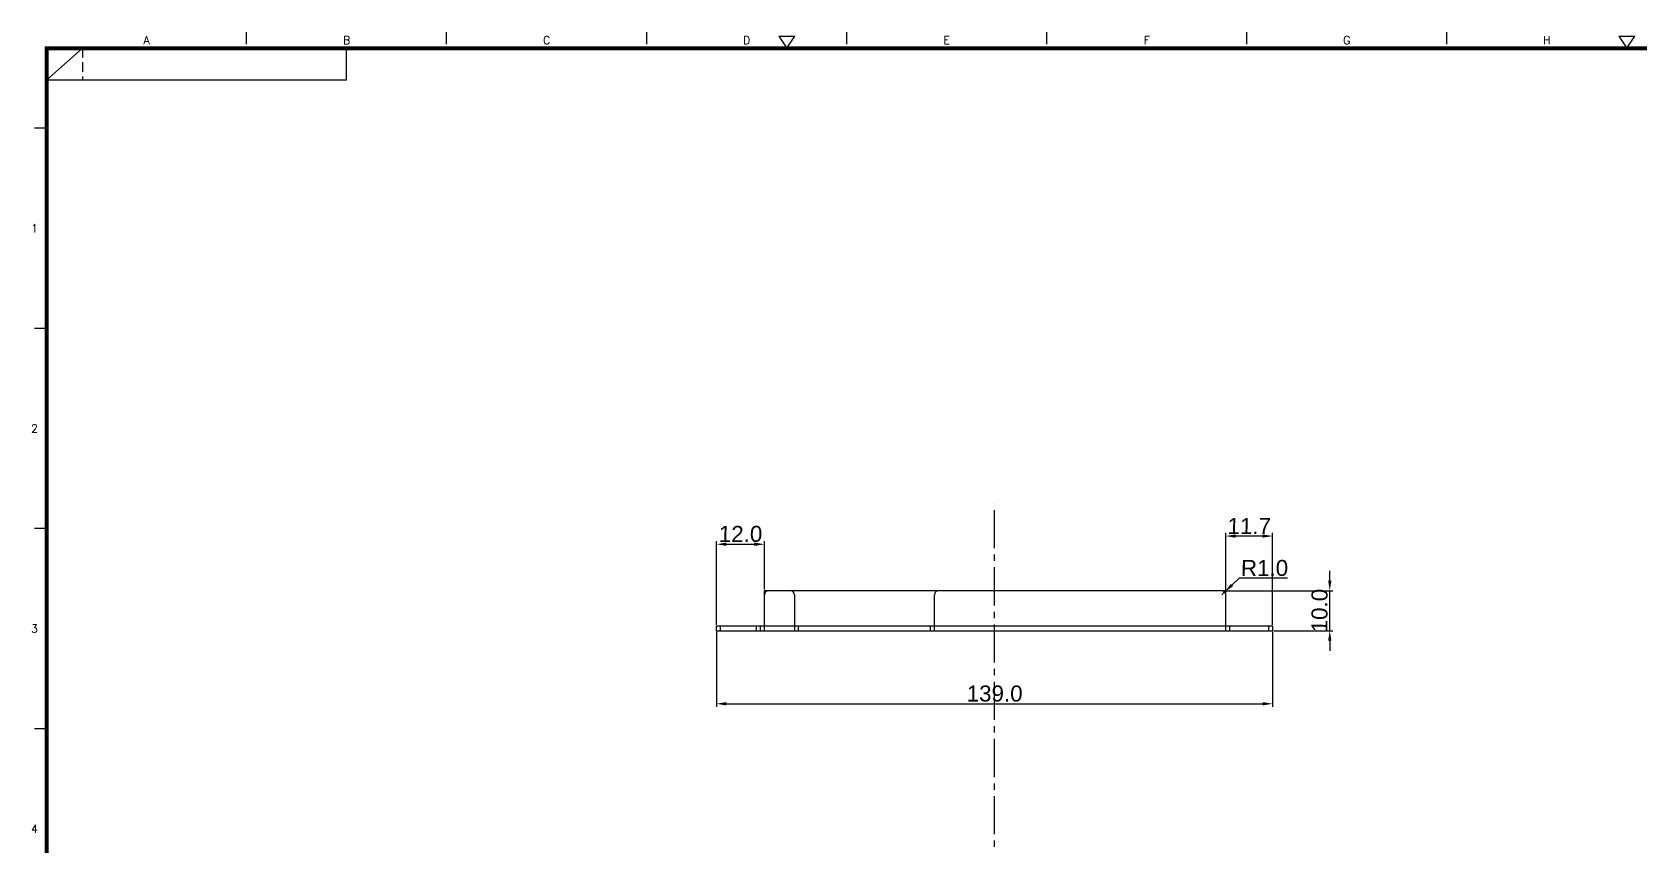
# Model space of a CAD drawing. Extents: x -425 to 6552, y -3049 to 3105.
# Drawn here: x 3166.6 to 3568.7, y -2204.8 to -2001.3 of the extents above; entities that cross this region are included whole.
import ezdxf
from ezdxf.enums import TextEntityAlignment as Align

# ---------------------------------------------------------------- set-up
doc = ezdxf.new("R2010")
doc.units = 0
doc.header["$PDMODE"] = 3
doc.header["$PDSIZE"] = 1.5
for name, pattern in [('CENTER', [17.8, 10.75, -2.35, 2.35, -2.35]), ('CENTER2', [28.575, 19.05, -3.175, 3.175, -3.175]), ('HIDDEN', [3.525, 2.35, -1.175])]:
    doc.linetypes.add(name, pattern=pattern)
doc.layers.get('0').update_dxf_attribs({"linetype": 'CONTINUOUS'})
doc.layers.get('DEFPOINTS').update_dxf_attribs({"linetype": 'CONTINUOUS'})
doc.layers.add('3', color=112, linetype='CENTER')
doc.layers.add('DIM', color=1, linetype='CONTINUOUS')
doc.styles.add('OMI-1', font='arial.ttf', dxfattribs={"oblique": 1})
doc.styles.add('SIM', font='simplex')
doc.dimstyles.new('1', dxfattribs={"dimtxt": 4, "dimasz": 2.5, "dimexe": 0.8, "dimexo": 0.3, "dimgap": 0.5, "dimtad": 1, "dimtoh": 1, "dimdec": 1, "dimzin": 0, "dimtxsty": 'OMI-1', "dimcen": 0, "dimclrd": 256, "dimclre": 256, "dimclrt": 256, "dimazin": 3, "dimtfac": 0.8, "dimtdec": 1, "dimtix": 1, "dimtmove": 0, "dimatfit": 3, "dimtolj": 1, "dimtzin": 0})

# ---------------------------------------------------------------- blocks, each defined once
blk = doc.blocks.new('*D8605')
at = {"layer": 'DEFPOINTS', "color": 0}
for p in [(3337.68, -2150.79), (3476.68, -2150.79), (3476.68, -2169.03)]:
    blk.add_point(p, dxfattribs=at)
at = {"layer": 'DIM'}
for p, q in [((3337.68, -2151.09), (3337.68, -2169.83)), ((3476.68, -2151.09), (3476.68, -2169.83)), ((3340.18, -2169.03), (3474.18, -2169.03))]:
    blk.add_line(p, q, dxfattribs=at)
for points in [[(3340.18, -2168.61), (3340.18, -2169.45), (3337.68, -2169.03)], [(3474.18, -2169.45), (3474.18, -2168.61), (3476.68, -2169.03)]]:
    blk.add_solid(points, dxfattribs=at)
at = {"layer": 'DIM', "insert": (3407.18, -2166.49), "char_height": 4, "attachment_point": 5, "style": 'OMI-1'}
blk.add_mtext('\\A1;139.0', dxfattribs=at)
blk = doc.blocks.new('*D8606')
at = {"layer": 'DEFPOINTS', "color": 0}
for p in [(3349.68, -2129.18), (3349.68, -2140.79), (3337.68, -2149.59)]:
    blk.add_point(p, dxfattribs=at)
at = {"layer": 'DIM'}
for p, q in [((3337.68, -2149.29), (3337.68, -2128.38)), ((3340.18, -2129.18), (3347.18, -2129.18)), ((3349.68, -2140.49), (3349.68, -2128.38))]:
    blk.add_line(p, q, dxfattribs=at)
for points in [[(3340.18, -2128.76), (3340.18, -2129.59), (3337.68, -2129.18)], [(3347.18, -2129.59), (3347.18, -2128.76), (3349.68, -2129.18)]]:
    blk.add_solid(points, dxfattribs=at)
at = {"layer": 'DIM', "insert": (3343.68, -2126.63), "char_height": 4, "attachment_point": 5, "style": 'OMI-1'}
blk.add_mtext('\\A1;12.0', dxfattribs=at)
blk = doc.blocks.new('*D8607')
at = {"layer": 'DEFPOINTS', "color": 0}
for p in [(3464.98, -2127.13), (3464.98, -2141.79), (3476.68, -2149.59)]:
    blk.add_point(p, dxfattribs=at)
at = {"layer": 'DIM'}
for p, q in [((3464.98, -2141.49), (3464.98, -2126.33)), ((3476.68, -2149.29), (3476.68, -2126.33)), ((3474.18, -2127.13), (3467.48, -2127.13))]:
    blk.add_line(p, q, dxfattribs=at)
for points in [[(3467.48, -2126.72), (3467.48, -2127.55), (3464.98, -2127.13)], [(3474.18, -2127.55), (3474.18, -2126.72), (3476.68, -2127.13)]]:
    blk.add_solid(points, dxfattribs=at)
at = {"layer": 'DIM', "insert": (3470.83, -2124.62), "char_height": 4, "attachment_point": 5, "style": 'OMI-1'}
blk.add_mtext('\\A1;11.7', dxfattribs=at)
blk = doc.blocks.new('*D8608')
at = {"layer": 'DEFPOINTS', "color": 0}
for p in [(3463.98, -2140.79), (3490.99, -2140.79), (3476.68, -2150.79)]:
    blk.add_point(p, dxfattribs=at)
at = {"layer": 'DIM'}
for p, q in [((3490.99, -2138.29), (3490.99, -2135.79)), ((3464.28, -2140.79), (3491.79, -2140.79)), ((3490.99, -2150.79), (3490.99, -2140.79)), ((3476.98, -2150.79), (3491.79, -2150.79)), ((3490.99, -2153.29), (3490.99, -2155.79))]:
    blk.add_line(p, q, dxfattribs=at)
for points in [[(3490.57, -2138.29), (3491.4, -2138.29), (3490.99, -2140.79)], [(3491.4, -2153.29), (3490.57, -2153.29), (3490.99, -2150.79)]]:
    blk.add_solid(points, dxfattribs=at)
at = {"layer": 'DIM', "insert": (3488.44, -2145.79), "char_height": 4, "attachment_point": 5, "rotation": 90, "style": 'OMI-1'}
blk.add_mtext('\\A1;10.0', dxfattribs=at)
blk = doc.blocks.new('*D8620')
at = {"layer": 'DEFPOINTS', "color": 0}
for p in [(3463.98, -2141.79), (3464.71, -2141.1)]:
    blk.add_point(p, dxfattribs=at)
at = {"layer": 'DIM'}
for p, q in [((3466.53, -2139.39), (3468.35, -2137.67)), ((3480.45, -2137.67), (3468.35, -2137.67)), ((3463.98, -2141.79), (3464.71, -2141.1))]:
    blk.add_line(p, q, dxfattribs=at)
blk.add_solid([(3466.24, -2139.08), (3466.81, -2139.69), (3464.71, -2141.1)], dxfattribs=at)
at = {"layer": 'DIM', "insert": (3474.65, -2135.13), "char_height": 4, "attachment_point": 5, "style": 'OMI-1'}
blk.add_mtext('\\A1;R1.0', dxfattribs=at)

msp = doc.modelspace()

# ---------------------------------------------------------------- linework, layer by layer
for p, q in [((3220.24, -2004.26), (3220.24, -2001.26)), ((3270.24, -2004.26), (3270.24, -2001.26)), ((3320.24, -2004.26), (3320.24, -2001.26)), ((3353.24, -2002.26), (3357.24, -2002.26)), ((3353.24, -2002.26), (3355.24, -2005.26)), ((3355.24, -2005.26), (3357.24, -2002.26)), ((3370.24, -2004.26), (3370.24, -2001.26)), ((3420.24, -2004.26), (3420.24, -2001.26)), ((3470.24, -2004.26), (3470.24, -2001.26)), ((3520.24, -2004.26), (3520.24, -2001.26)), ((3563.24, -2002.26), (3565.24, -2005.26)), ((3563.24, -2002.26), (3567.24, -2002.26)), ((3565.24, -2005.26), (3567.24, -2002.26)), ((3170.24, -2013.26), (3179.24, -2005.26)), ((3245.24, -2013.26), (3245.24, -2005.26)), ((3245.24, -2013.26), (3170.24, -2013.26)), ((3170.24, -2025.26), (3167.24, -2025.26)), ((3170.24, -2075.26), (3167.24, -2075.26)), ((3170.24, -2125.26), (3167.24, -2125.26)), ((3170.24, -2175.26), (3167.24, -2175.26))]:
    msp.add_line(p, q)
at = {"linetype": 'HIDDEN'}
msp.add_line((3179.24, -2005.26), (3179.24, -2013.26), dxfattribs=at)
at = {"color": 7, "linetype": 'CONTINUOUS'}
for p, q in [((3464.68, -2140.79), (3349.68, -2140.79)), ((3349.68, -2150.79), (3349.68, -2140.79)), ((3357.18, -2141.79), (3357.18, -2150.79)), ((3392.18, -2150.79), (3392.18, -2141.79)), ((3464.68, -2141.08), (3464.68, -2140.79)), ((3464.98, -2150.79), (3464.98, -2141.79)), ((3337.68, -2149.59), (3476.68, -2149.59)), ((3337.68, -2150.79), (3337.68, -2149.59)), ((3337.68, -2150.79), (3476.68, -2150.79)), ((3338.68, -2150.79), (3338.68, -2149.59)), ((3347.68, -2150.79), (3347.68, -2149.59)), ((3348.68, -2150.79), (3348.68, -2149.59)), ((3358.18, -2150.79), (3358.18, -2149.59)), ((3391.18, -2150.79), (3391.18, -2149.59)), ((3465.98, -2150.79), (3465.98, -2149.59)), ((3475.68, -2149.59), (3475.68, -2150.79)), ((3476.68, -2149.59), (3476.68, -2150.79))]:
    msp.add_line(p, q, dxfattribs=at)
at = {"const_width": 1}
msp.add_lwpolyline([(3970.24, -2005.26), (3170.24, -2005.26), (3170.24, -2555.26), (3970.24, -2555.26)], close=True, dxfattribs=at)
at = {"color": 7, "linetype": 'CONTINUOUS'}
for centre, start, end in [((3350.68, -2141.79), 90, 180), ((3356.18, -2141.79), 0, 90), ((3393.18, -2141.79), 90, 180), ((3463.98, -2141.79), 0, 90)]:
    msp.add_arc(centre, 1, start, end, dxfattribs=at)
at = {"layer": '3', "linetype": 'CENTER2', "ltscale": 0.5}
msp.add_line((3407.18, -2430.21), (3407.18, -2119.06), dxfattribs=at)

# ---------------------------------------------------------------- texts
at = {"style": 'SIM'}
for s, p in [('A', (3195.24, -2004.26)), ('B', (3245.24, -2004.26)), ('C', (3295.24, -2004.26)), ('D', (3345.24, -2004.26)), ('E', (3395.24, -2004.26)), ('F', (3445.24, -2004.26)), ('G', (3495.24, -2004.26)), ('H', (3545.24, -2004.26))]:
    msp.add_text(s, height=2, dxfattribs=at).set_placement(p, align=Align.CENTER)
for s, p in [('1', (3167.24, -2050.26)), ('2', (3167.24, -2100.26)), ('3', (3167.24, -2150.26)), ('4', (3167.24, -2200.26))]:
    msp.add_text(s, height=2, dxfattribs=at).set_placement(p, align=Align.MIDDLE)

# ---------------------------------------------------------------- dimensions: what is measured, and where the dimension line sits
at = {"layer": 'DIM'}
for base, p1, p2, picture, middle in [((3464.98, -2127.13), (3476.68, -2149.59), (3464.98, -2141.79), '*D8607', (3470.83, -2124.62)), ((3349.68, -2129.18), (3337.68, -2149.59), (3349.68, -2140.79), '*D8606', (3343.68, -2126.63)), ((3476.68, -2169.03), (3337.68, -2150.79), (3476.68, -2150.79), '*D8605', (3407.18, -2166.49))]:
    dim = msp.add_linear_dim(base=base, p1=p1, p2=p2, dimstyle='1', dxfattribs=at)
    dim.commit()
    dim.dimension.update_dxf_attribs({"geometry": picture, "text_midpoint": middle})
dim = msp.add_radius_dim(center=(3463.98, -2141.79), mpoint=(3464.71, -2141.1), dimstyle='1', dxfattribs=at)
dim.commit()
dim.dimension.update_dxf_attribs({"geometry": '*D8620', "text_midpoint": (3474.65, -2135.13)})
dim = msp.add_linear_dim(base=(3490.99, -2140.79), p1=(3476.68, -2150.79), p2=(3463.98, -2140.79), angle=90, dimstyle='1', dxfattribs=at)
dim.commit()
dim.dimension.update_dxf_attribs({"geometry": '*D8608', "text_midpoint": (3488.44, -2145.79)})

doc.saveas('drawing.dxf')
